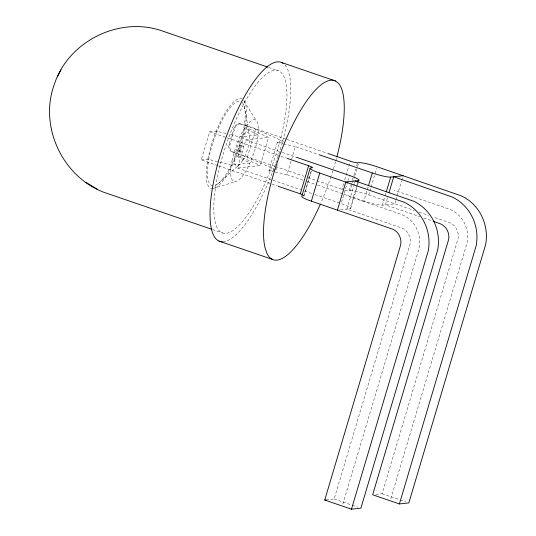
<?xml version="1.0" encoding="UTF-8"?>
<svg xmlns="http://www.w3.org/2000/svg" width="536" height="536" viewBox="0 0 536 536"><rect width="100%" height="100%" fill="white"/><g stroke="black" fill="none" stroke-linecap="round" stroke-linejoin="round"><path stroke-width="0.4" stroke-dasharray="2.68 2.01" d="M217.904 165.611L201.275 159.916L209.656 131.809L216.243 131.086L228.041 134.02M275.263 169.544L247.357 157.276L232.651 152.237A5.916 5.601 83.7 0 1 228.973 144.787L234.004 127.923A5.916 5.601 83.7 0 1 241.026 124.138L241.97 124.03L286.257 139.206M274.713 166.227L233.595 152.137A5.916 5.601 83.7 0 1 229.917 144.68L234.949 127.816A5.916 5.601 83.7 0 1 241.97 124.03M237.649 151.125L239.538 150.918L242.212 151.835L240.329 152.043L237.649 151.125L239.331 145.504L241.213 145.296L243.893 146.214L242.004 146.422L239.331 145.504M239.538 150.918L241.213 145.296M201.275 159.916L207.861 159.192L231.297 165.095L249.91 163.051L236.363 156.063L238.232 155.862L246.607 127.756L268.643 137.437L260.262 165.544L237.468 168.043L245.843 139.943L268.643 137.437M240.329 152.043L242.004 146.422M247.357 157.276L255.732 129.176L241.026 124.138M274.432 171.882L268.925 170.642L277.3 142.543L284.382 141.765M276 169.865L277.628 164.405M275.216 172.056L287.015 174.709L295.396 146.603L318.156 154.401M302.559 196.002L303.731 195.875L311.175 170.89M304.033 195.754L311.483 170.776M343.382 189.724A5.916 0.77 16.6 0 1 341.935 189.262L343.797 183.011M344.728 179.888L350.316 161.155M347.643 181.704L341.13 203.566A15.028 1.963 16.6 0 1 349.928 208.745L356.909 185.329M347.877 180.927L349.505 175.46M344.862 190.146A5.916 0.77 16.6 0 0 349.171 190.883L352.199 180.739M352.433 179.955L353.593 176.049M353.827 175.272L355.69 169.028M356.621 165.905L357.552 162.783M349.171 190.883L350.343 190.756L354.531 176.706M354.765 175.922L357.324 167.333M357.559 166.555L358.725 162.649M354.316 184.103L346.866 209.08L402.395 228.222A14.03 13.286 83.7 0 1 410.107 243.86L334.156 498.996L327.081 499.773M354.551 183.319L355.247 180.98M357.137 184.545L357.84 182.207M350.705 208.45L358.383 182.689M395.736 200.699L394.804 203.821L382.309 205.194L378.068 204.826A15.008 1.956 16.6 0 1 363.924 201.06L368.118 187.01M350.343 190.756A15.028 1.963 16.6 0 1 368.728 194.89L369.659 191.767M369.894 190.984L370.825 187.861M371.053 187.077L376.641 168.344M382.309 205.194L384.868 196.605M385.103 195.828L386.034 192.705M387.461 197.831L385.371 204.859L419.809 216.658M395.97 199.921L401.551 181.181M401.786 180.404L402.951 176.498M342.812 504.101L418.221 251.156A28.857 27.329 83.7 0 0 399.843 213.884L346.336 195.546M375.803 494.427L382.094 493.736L458.046 238.6A14.03 13.286 83.7 0 0 450.334 222.963L433.155 216.966M390.751 498.835L466.159 245.89A28.857 27.329 83.7 0 0 447.781 208.625L394.275 190.287M217.844 183.835L238.721 165.256M212.893 188.545L235.344 181.704M238.131 123.97L239.076 123.87M234.004 127.923L234.949 127.816M246.607 127.756L244.738 127.957L258.097 134.965L239.867 136.968L228.832 134.221M228.973 144.787L229.917 144.68M232.651 152.237L233.595 152.137M268.925 170.642L275.216 169.952M340.574 209.777L349.928 208.745M277.3 142.543L282.807 143.775M283.598 143.956L295.396 146.603M268.583 67.389L278.043 70.625M287.048 139.474L327.382 153.296M245.843 139.943L279.082 151.326M282.244 152.412L296.488 157.296M209.656 131.809L280.134 155.956M280.924 156.231L286.472 158.127M368.728 194.89L414.375 210.527M419.072 212.135L428.458 215.351M275.504 166.495L303.979 176.25M307.932 177.61L341.935 189.262M423.721 217.998L432.331 220.953M287.015 174.709L303.497 180.357M307.423 181.704L316.836 184.927M317.627 185.195L342.739 193.804M343.522 194.072L363.924 201.06M237.468 168.043L272.281 179.975M273.072 180.25L300.77 189.737M304.729 191.091L311.851 193.53M315.014 194.615L339.543 203.023M218.701 165.885L277.3 185.965M212.477 229.515L222.715 233.026M382.094 493.736L399.4 499.666M400.191 499.941L405.698 501.823M334.156 498.996L351.469 504.932M352.252 505.2L357.76 507.083M255.732 129.176L283.624 141.43M238.232 155.862L260.262 165.544M244.027 101.096L256.201 120.493M244.282 106.235L249.294 134.214M303.497 195.191A5.916 0.77 16.6 0 1 303.731 195.875M242.118 102.396A44.367 13.011 -71.1 0 1 244.858 121.096C243.016 135.722 238.48 149.899 232.289 163.252A44.367 13.011 -71.1 0 1 213.75 185.677M213.033 185.697A44.367 13.011 -71.1 0 1 207.774 165.946C209.476 151.333 214.099 137.075 220.343 123.783A44.367 13.011 -71.1 0 1 241.555 101.961M284.904 64.91A94.658 27.751 -71.1 0 1 275.651 163.641M275.377 164.418A94.658 27.751 -71.1 0 1 223.224 241.796M336.447 158.482A94.658 27.751 -71.1 0 1 335.811 160.813M335.596 161.597A94.658 27.751 -71.1 0 1 331.295 175.721M331.034 176.505A94.658 27.751 -71.1 0 1 320.789 203.211M208.249 156.814L206.521 167.493A47.329 13.876 -71.1 0 0 232.671 164.626C239.277 150.381 244.115 135.26 246.078 119.655A47.329 13.876 -71.1 0 0 219.928 122.53L215.184 133.538L211.204 145.229L208.249 156.814M232.142 159.842L230.956 167.205A32.609 9.561 -71.1 0 0 248.972 165.222C253.521 155.413 256.858 144.995 258.211 134.241A32.609 9.561 -71.1 0 0 240.195 136.218L234.178 151.862L232.142 159.842M242.56 160.612A17.748 5.206 -71.1 0 0 248.429 132.68A17.748 5.206 -71.1 0 0 235.338 154.093A17.748 5.206 -71.1 0 0 242.56 160.612M252.55 207.332A85.78 25.152 -71.1 0 0 280.931 72.32A85.78 25.152 -71.1 0 0 217.656 175.821A85.78 25.152 -71.1 0 0 252.55 207.332"/><path stroke-width="0.8" d="M302.686 194.776A5.916 0.77 16.6 0 0 300.267 193.831L308.642 165.725L287.263 158.401M310.156 168.19L301.781 196.297A15.028 1.963 16.6 0 0 311.356 201.181L392.962 229.261A14.03 13.286 83.7 0 1 400.673 244.898L324.722 500.034L351.475 509.2L360.909 508.162L437.678 249.91A43.677 41.366 83.7 0 0 413.678 201.228L355.247 180.98M311.356 201.181L319.731 173.081A15.028 1.963 16.6 0 1 310.934 167.895L312.106 167.768A5.916 0.77 16.6 0 0 308.642 165.725M337.432 210.119L345.807 182.012L358.303 180.645L357.84 182.207M368.58 185.449L372.306 172.96A15.028 1.963 16.6 0 0 390.69 177.088L403.179 175.714M386.268 191.922L390.69 177.088M389.089 192.364L393.746 176.753L452.176 197.007A43.677 41.366 83.7 0 1 476.182 245.689L399.407 503.941L372.654 494.775L448.605 239.639A14.03 13.286 83.7 0 0 440.9 224.001L433.115 221.221M351.475 509.2L428.244 250.949A43.677 41.366 83.7 0 0 404.245 202.266L319.731 173.081M267.799 67.114L162.998 31.209C119.863 15.544 68.065 41.138 54.196 84.748C38.532 127.762 63.911 179.667 107.676 193.61L211.686 229.247M61.01 69.774L57.406 76.856M324.722 500.034L326.29 499.86M399.407 503.941L408.847 502.902L485.616 244.65A43.677 41.366 83.7 0 0 461.617 195.968L377.103 166.783A15.028 1.963 16.6 0 0 358.725 162.649L357.552 162.783A5.916 0.77 16.6 0 1 350.316 161.155L328.173 153.564M281.876 62.605L335.382 80.943L338.41 83.248A94.658 27.751 -71.1 0 1 336.863 156.927M318.94 154.669L372.306 172.96M296.488 157.296L349.505 175.46A15.028 1.963 16.6 0 1 358.303 180.645M278.09 186.233L300.267 193.831M218.882 241.046L272.389 259.377M85.747 182.32L97.787 189.443M320.146 204.665A94.658 27.751 -71.1 0 1 266.921 253.28L265.119 248.068A94.658 27.751 -71.1 0 1 285.246 141.169A94.658 27.751 -71.1 0 1 335.382 80.943M222.453 241.823A94.658 27.751 -71.1 0 1 223.887 143.521A94.658 27.751 -71.1 0 1 283.155 63.349"/></g></svg>
